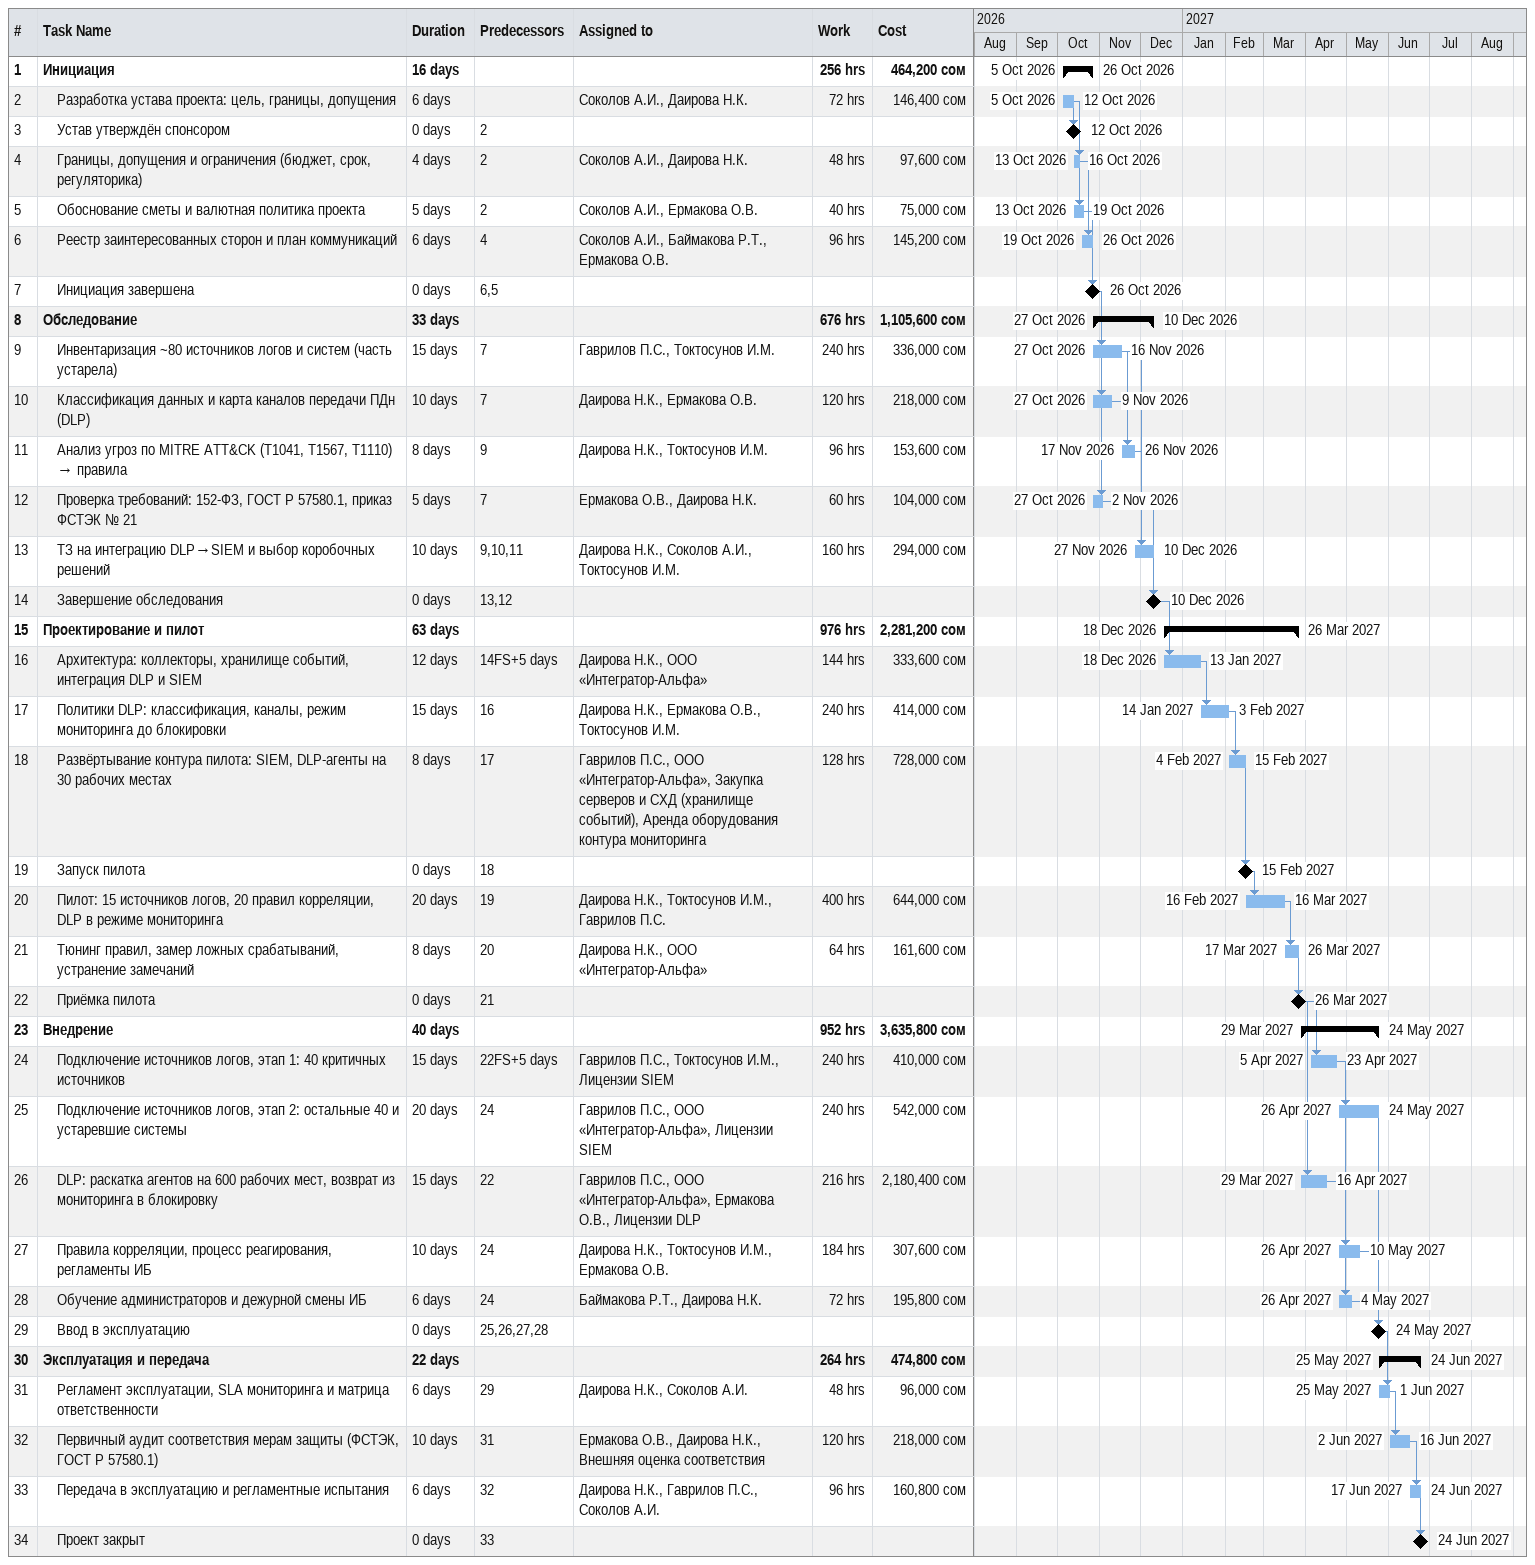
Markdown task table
| ID | Level | Task | Duration | Start | Finish | Predecessors | Resources | Work (h) | Cost (сом) |
|---|---|---|---|---|---|---|---|---|---|
| 1 | 1 | **Инициация** | 16d | 2026-10-05 | 2026-10-26 |  |  | 256 | 464200 |
| 2 | 2 | Разработка устава проекта: цель, границы, допущения | 6d | 2026-10-05 | 2026-10-12 |  | Соколов А.И., Даирова Н.К. | 72 | 146400 |
| 3 | 2 | Устав утверждён спонсором | 0d | 2026-10-12 | 2026-10-12 | 2 |  |  |  |
| 4 | 2 | Границы, допущения и ограничения (бюджет, срок, регуляторика) | 4d | 2026-10-13 | 2026-10-16 | 2 | Соколов А.И., Даирова Н.К. | 48 | 97600 |
| 5 | 2 | Обоснование сметы и валютная политика проекта | 5d | 2026-10-13 | 2026-10-19 | 2 | Соколов А.И., Ермакова О.В. | 40 | 75000 |
| 6 | 2 | Реестр заинтересованных сторон и план коммуникаций | 6d | 2026-10-19 | 2026-10-26 | 4 | Соколов А.И., Баймакова Р.Т., Ермакова О.В. | 96 | 145200 |
| 7 | 2 | Инициация завершена | 0d | 2026-10-26 | 2026-10-26 | 6, 5 |  |  |  |
| 8 | 1 | **Обследование** | 33d | 2026-10-27 | 2026-12-10 |  |  | 676 | 1105600 |
| 9 | 2 | Инвентаризация ~80 источников логов и систем (часть устарела) | 15d | 2026-10-27 | 2026-11-16 | 7 | Гаврилов П.С., Токтосунов И.М. | 240 | 336000 |
| 10 | 2 | Классификация данных и карта каналов передачи ПДн (DLP) | 10d | 2026-10-27 | 2026-11-09 | 7 | Даирова Н.К., Ермакова О.В. | 120 | 218000 |
| 11 | 2 | Анализ угроз по MITRE ATT&CK (T1041, T1567, T1110) → правила | 8d | 2026-11-17 | 2026-11-26 | 9 | Даирова Н.К., Токтосунов И.М. | 96 | 153600 |
| 12 | 2 | Проверка требований: 152-ФЗ, ГОСТ Р 57580.1, приказ ФСТЭК № 21 | 5d | 2026-10-27 | 2026-11-02 | 7 | Ермакова О.В., Даирова Н.К. | 60 | 104000 |
| 13 | 2 | ТЗ на интеграцию DLP→SIEM и выбор коробочных решений | 10d | 2026-11-27 | 2026-12-10 | 9, 10, 11 | Даирова Н.К., Соколов А.И., Токтосунов И.М. | 160 | 294000 |
| 14 | 2 | Завершение обследования | 0d | 2026-12-10 | 2026-12-10 | 13, 12 |  |  |  |
| 15 | 1 | **Проектирование и пилот** | 63d | 2026-12-18 | 2027-03-26 |  |  | 976 | 2281200 |
| 16 | 2 | Архитектура: коллекторы, хранилище событий, интеграция DLP и SIEM | 12d | 2026-12-18 | 2027-01-13 | 14FS+5d | Даирова Н.К., ООО «Интегратор-Альфа» | 144 | 333600 |
| 17 | 2 | Политики DLP: классификация, каналы, режим мониторинга до блокировки | 15d | 2027-01-14 | 2027-02-03 | 16 | Даирова Н.К., Ермакова О.В., Токтосунов И.М. | 240 | 414000 |
| 18 | 2 | Развёртывание контура пилота: SIEM, DLP-агенты на 30 рабочих местах | 8d | 2027-02-04 | 2027-02-15 | 17 | Гаврилов П.С., ООО «Интегратор-Альфа», Закупка серверов и СХД (хранилище событий), Аренда оборудования контура мониторинга | 128 | 728000 |
| 19 | 2 | Запуск пилота | 0d | 2027-02-15 | 2027-02-15 | 18 |  |  |  |
| 20 | 2 | Пилот: 15 источников логов, 20 правил корреляции, DLP в режиме мониторинга | 20d | 2027-02-16 | 2027-03-16 | 19 | Даирова Н.К., Токтосунов И.М., Гаврилов П.С. | 400 | 644000 |
| 21 | 2 | Тюнинг правил, замер ложных срабатываний, устранение замечаний | 8d | 2027-03-17 | 2027-03-26 | 20 | Даирова Н.К., ООО «Интегратор-Альфа» | 64 | 161600 |
| 22 | 2 | Приёмка пилота | 0d | 2027-03-26 | 2027-03-26 | 21 |  |  |  |
| 23 | 1 | **Внедрение** | 40d | 2027-03-29 | 2027-05-24 |  |  | 952 | 3635800 |
| 24 | 2 | Подключение источников логов, этап 1: 40 критичных источников | 15d | 2027-04-05 | 2027-04-23 | 22FS+5d | Гаврилов П.С., Токтосунов И.М., Лицензии SIEM | 240 | 410000 |
| 25 | 2 | Подключение источников логов, этап 2: остальные 40 и устаревшие системы | 20d | 2027-04-26 | 2027-05-24 | 24 | Гаврилов П.С., ООО «Интегратор-Альфа», Лицензии SIEM | 240 | 542000 |
| 26 | 2 | DLP: раскатка агентов на 600 рабочих мест, возврат из мониторинга в блокировку | 15d | 2027-03-29 | 2027-04-16 | 22 | Гаврилов П.С., ООО «Интегратор-Альфа», Ермакова О.В., Лицензии DLP | 216 | 2180400 |
| 27 | 2 | Правила корреляции, процесс реагирования, регламенты ИБ | 10d | 2027-04-26 | 2027-05-10 | 24 | Даирова Н.К., Токтосунов И.М., Ермакова О.В. | 184 | 307600 |
| 28 | 2 | Обучение администраторов и дежурной смены ИБ | 6d | 2027-04-26 | 2027-05-04 | 24 | Баймакова Р.Т., Даирова Н.К. | 72 | 195800 |
| 29 | 2 | Ввод в эксплуатацию | 0d | 2027-05-24 | 2027-05-24 | 25, 26, 27, 28 |  |  |  |
| 30 | 1 | **Эксплуатация и передача** | 22d | 2027-05-25 | 2027-06-24 |  |  | 264 | 474800 |
| 31 | 2 | Регламент эксплуатации, SLA мониторинга и матрица ответственности | 6d | 2027-05-25 | 2027-06-01 | 29 | Даирова Н.К., Соколов А.И. | 48 | 96000 |
| 32 | 2 | Первичный аудит соответствия мерам защиты (ФСТЭК, ГОСТ Р 57580.1) | 10d | 2027-06-02 | 2027-06-16 | 31 | Ермакова О.В., Даирова Н.К., Внешняя оценка соответствия | 120 | 218000 |
| 33 | 2 | Передача в эксплуатацию и регламентные испытания | 6d | 2027-06-17 | 2027-06-24 | 32 | Даирова Н.К., Гаврилов П.С., Соколов А.И. | 96 | 160800 |
| 34 | 2 | Проект закрыт | 0d | 2027-06-24 | 2027-06-24 | 33 |  |  |  |
